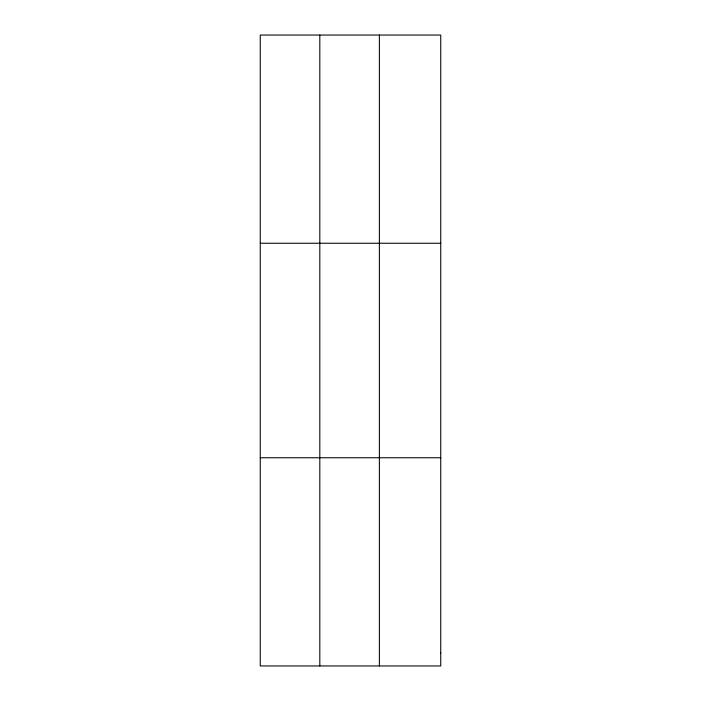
<?xml version="1.0" encoding="UTF-8"?>
<svg xmlns="http://www.w3.org/2000/svg" width="701" height="701" viewBox="0 0 701 701"><rect width="100%" height="100%" fill="white"/><g stroke="black" fill="none" stroke-linecap="round" stroke-linejoin="round"><path stroke-width="1.05" d="M319.814 35.05L319.814 665.95M379.381 35.05L379.381 665.95M260.255 243.247L440.745 243.247M260.255 457.753L440.745 457.753M440.745 652.938L440.745 665.95L260.255 665.95L260.255 35.05L440.745 35.05L440.745 652.938"/></g></svg>
